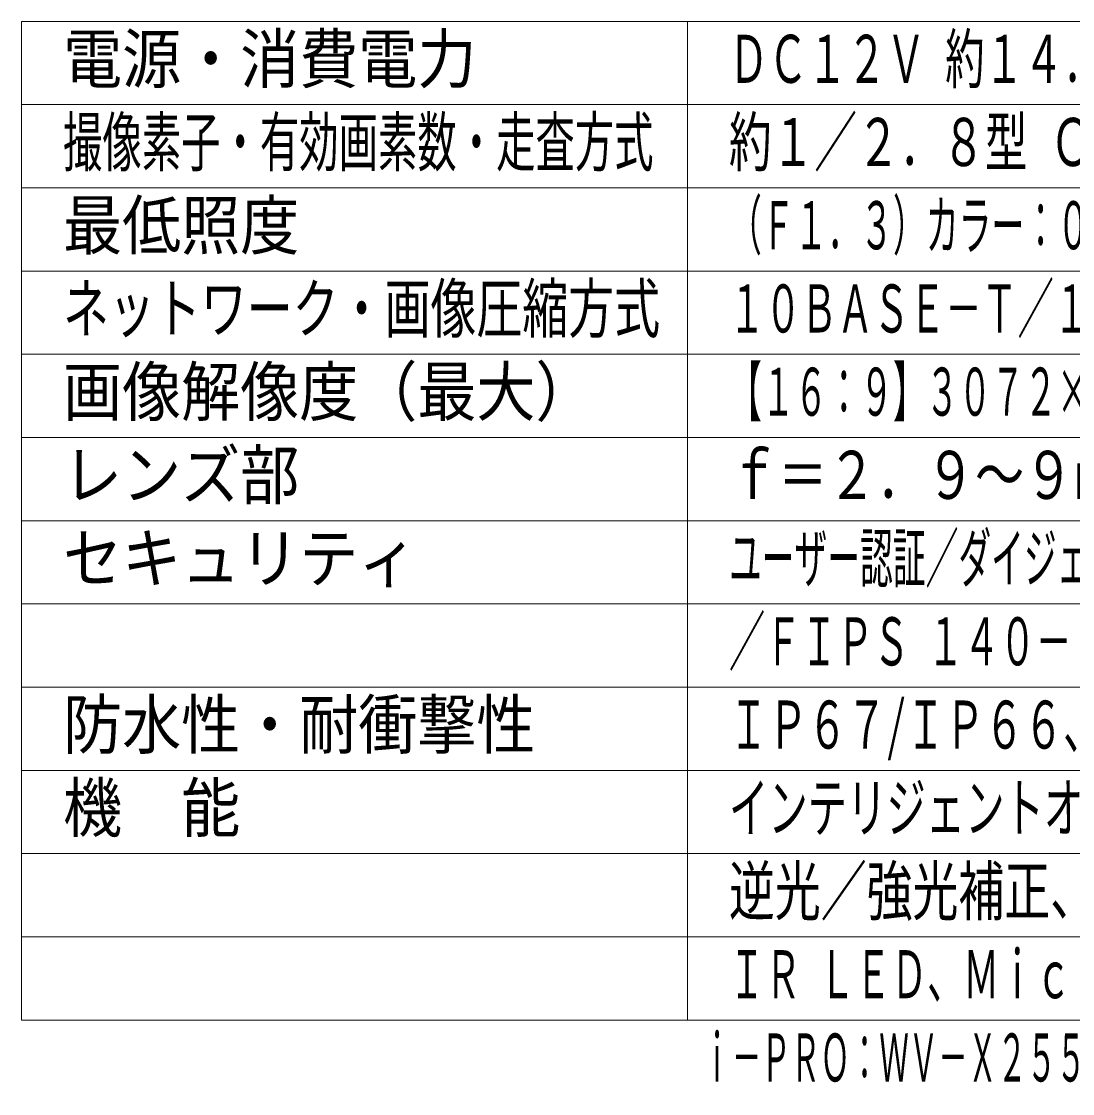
# Model space of a CAD drawing. Units: millimetres on the paper. Extents: x -62 to 64, y -59 to 59.
# Drawn here: x -62.5 to 0.7, y -59 to 5.4 of the extents above; entities that cross this region are included whole.
import ezdxf
from ezdxf.enums import TextEntityAlignment as Align

# ---------------------------------------------------------------- set-up
doc = ezdxf.new("R2010")
doc.units = ezdxf.units.MM
doc.layers.add('0-0_MOJI1', color=7, linetype='Continuous')
doc.layers.add('0-1_相当品', color=4, linetype='Continuous')
doc.layers.add('0-5_WAKU', color=4, linetype='Continuous', lineweight=9)
doc.styles.add('ＭＳ ゴシック', font='')
doc.styles.get('ＭＳ ゴシック').set_extended_font_data('MS Gothic')

msp = doc.modelspace()

# ---------------------------------------------------------------- linework, layer by layer
at = {"layer": '0-5_WAKU', "color": 3}
for p, q in [((62.52, 5.407), (-62.48, 5.407)), ((-62.48, -54.593), (-62.48, 5.407)), ((-22.48, -54.593), (-22.48, 5.407)), ((-62.48, -54.593), (62.52, -54.593))]:
    msp.add_line(p, q, dxfattribs=at)
at = {"layer": '0-5_WAKU'}
for p, q in [((62.52, 0.407), (-62.48, 0.407)), ((62.52, -4.593), (-62.48, -4.593)), ((-62.48, -9.593), (62.52, -9.593)), ((-62.48, -14.593), (62.52, -14.593)), ((-62.48, -19.593), (62.52, -19.593)), ((-62.48, -24.593), (62.52, -24.593)), ((62.52, -29.593), (-62.48, -29.593)), ((62.52, -34.593), (-62.48, -34.593)), ((-62.48, -39.593), (62.52, -39.593)), ((62.52, -44.593), (-62.48, -44.593)), ((62.52, -49.593), (-62.48, -49.593))]:
    msp.add_line(p, q, dxfattribs=at)

# ---------------------------------------------------------------- texts
at = {"layer": '0-0_MOJI1', "style": 'ＭＳ ゴシック'}
for s, height, width, p in [('電源・消費電力', 2.889, 0.9, (-59.98, 0.851)), ('ＤＣ１２Ｖ 約１４．２Ｗ、ＰｏＥ＋（ＩＥＥＥ８０２．３ａｔ準拠）約１４Ｗ', 2.886, 0.6, (-19.98, 0.851)), ('撮像素子・有効画素数・走査方式', 2.889, 0.6, (-59.98, -4.149)), ('約１／２．８型 ＣＭＯＳセンサー・約５１０万画素・プログレッシブ', 2.889, 0.65, (-19.98, -4.149)), ('最低照度', 2.889, 0.9, (-59.98, -9.149)), ('（Ｆ１．３）カラー：０．００３ｌｘ、白黒：０．００２ｌｘ／０ｌｘ（ＩＲ ＬＥＤ点灯時）', 2.889, 0.5, (-19.98, -9.149)), ('ネットワーク・画像圧縮方式', 2.889, 0.7, (-59.98, -14.149)), ('１０ＢＡＳＥ－Ｔ／１００ＢＡＳＥ－ＴＸ・Ｈ．２６５、Ｈ．２６４、ＪＰＥＧ', 2.889, 0.55, (-19.98, -14.149)), ('画像解像度（最大）', 2.889, 0.9, (-59.98, -19.149)), ('【１６：９】３０７２×１７２８（６０ｆｐｓ）【４：３】３０７２×２３０４（６０ｆｐｓ）', 2.889, 0.5, (-19.98, -19.149)), ('レンズ部', 2.889, 0.9, (-59.98, -24.149)), ('ｆ＝２．９～９ｍｍ（３。１倍、電動ズーム／電動フォーカス）', 2.889, 0.75, (-19.98, -24.149)), ('ユーザー認証／ダイジェスト認証／ホスト認証／ＨＴＴＰＳ／動画ファイルの改ざん検出', 2.886, 0.5, (-19.98, -29.149)), ('セキュリティ', 2.889, 0.9, (-59.98, -29.149)), ('／ＦＩＰＳ １４０－２ ｌｅｖｅｌ３準拠セキュアエレメント、セキュアブート', 2.889, 0.55, (-19.98, -34.149)), ('防水性・耐衝撃性', 2.889, 0.9, (-59.98, -39.149)), ('ＩＰ６７/ＩＰ６６、Ｔｙｐｅ４Ｘ、ＮＥＭＡ４Ｘ 準拠・５０Ｊ、ＩＫ１０', 2.886, 0.6, (-19.98, -39.149)), ('インテリジェントオート、スーパーダイナミック、スマートコーディング、', 2.889, 0.6, (-19.98, -44.149)), ('機\u3000能', 2.889, 0.9, (-59.98, -44.149)), ('逆光／強光補正、カラー／白黒切換、動作検知、妨害検知、音検知、', 2.886, 0.7, (-19.98, -49.149)), ('ＩＲ ＬＥＤ、ＭｉｃｒｏＳＤスロット、ＡＩ音識別、ＡＩアプリ最大９個搭載可能', 2.886, 0.55, (-19.98, -54.149))]:
    msp.add_text(s, height=height, dxfattribs=dict(at, width=width)).set_placement(p, align=Align.BOTTOM_LEFT)
at = {"layer": '0-1_相当品', "style": 'ＭＳ ゴシック', "width": 0.45}
msp.add_text('ｉ－ＰＲＯ：ＷＶ－Ｘ２５５００－Ｖ３ＬＮ＋ＷＶ－ＱＳＲ５０１－ＷＵＸ＋ＷＶ－ＱＣＬ５０１ＷＵＸ', height=2.886, dxfattribs=at).set_placement((-21.58, -59.149), align=Align.BOTTOM_LEFT)

doc.saveas('drawing.dxf')
